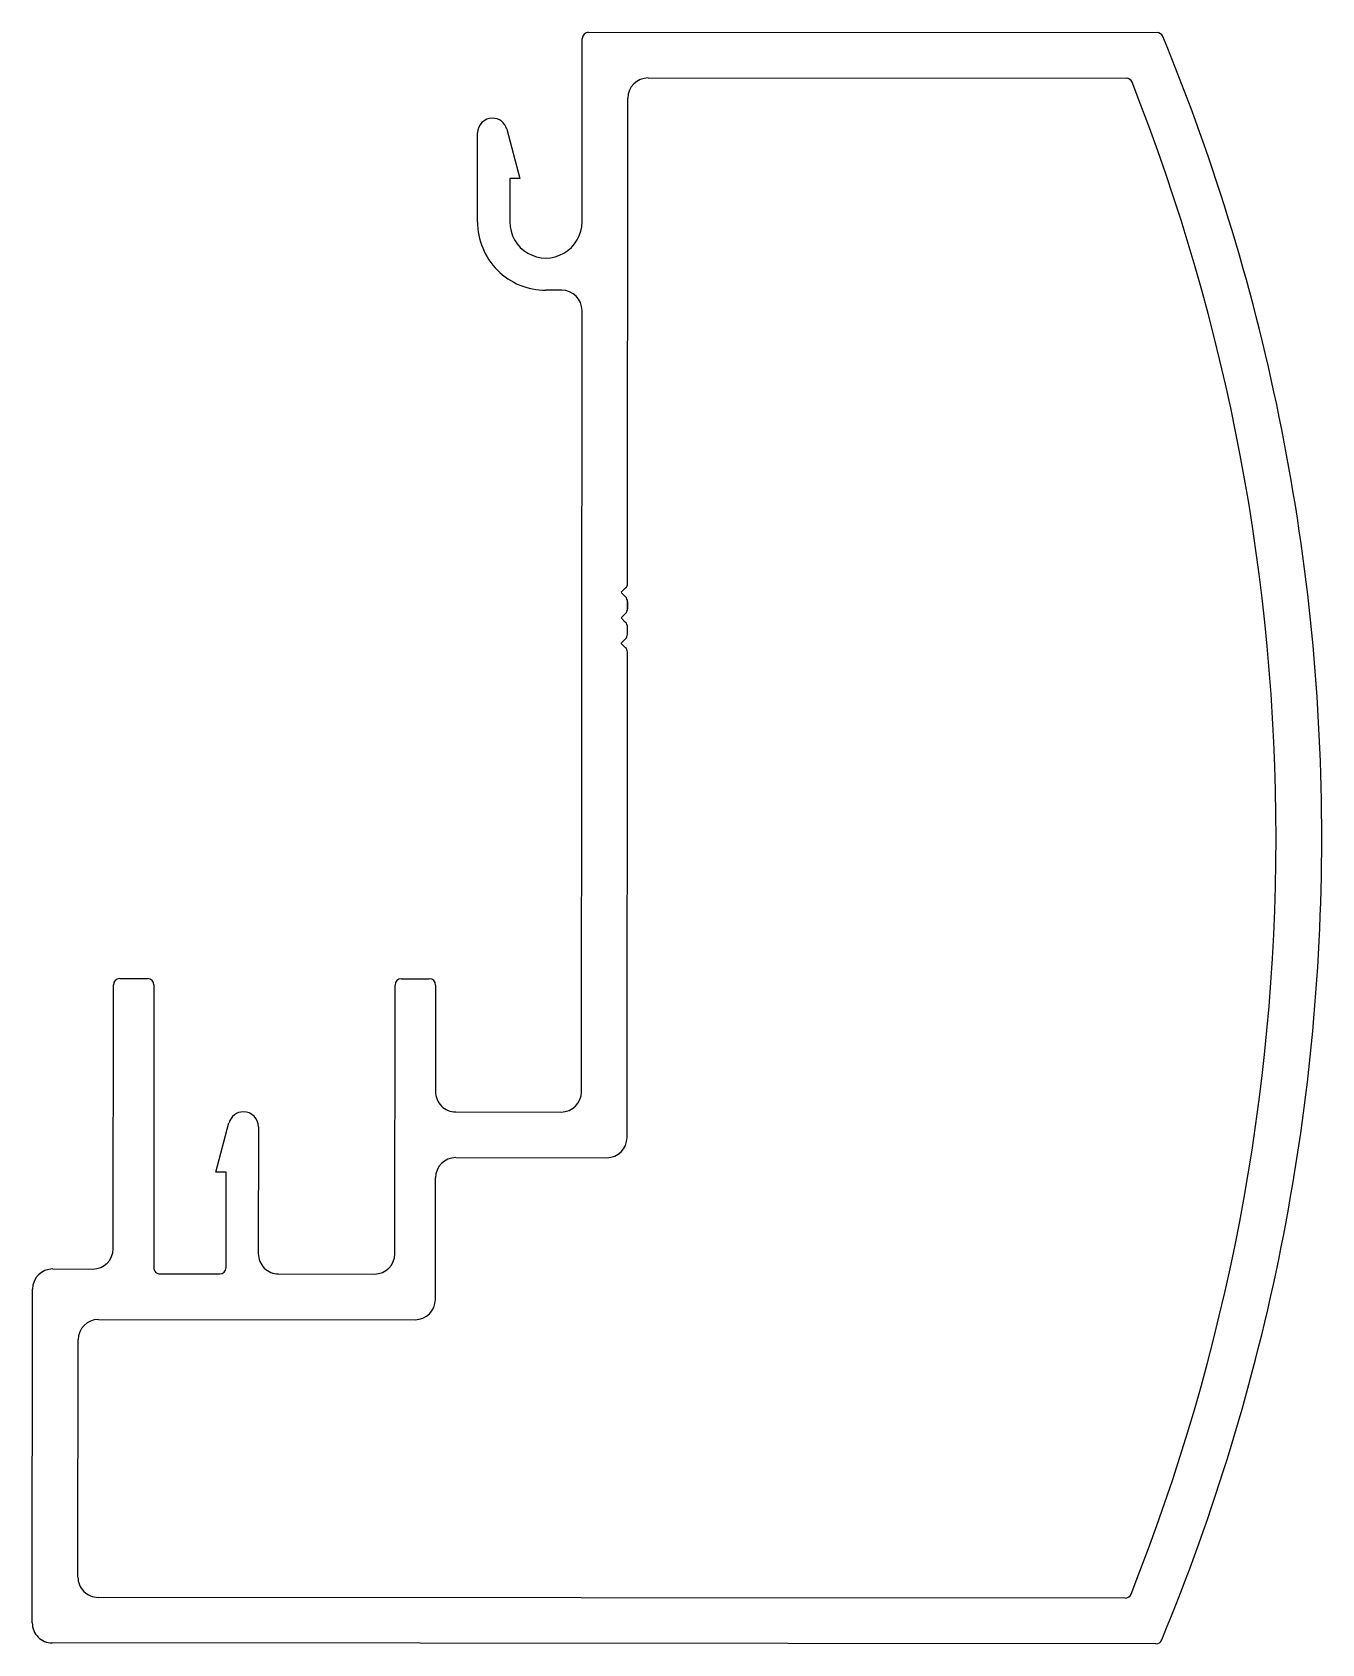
# Model space of a CAD drawing. Header units: inches. Extents: x -19.5 to 31.4, y 2.4 to 65.9.
import ezdxf

# ---------------------------------------------------------------- set-up
doc = ezdxf.new("R2010")
doc.units = ezdxf.units.IN
doc.header["$MEASUREMENT"] = 0
doc.layers.add('1', color=7, linetype='Continuous')
doc.layers.add('5', color=7, linetype='Continuous')

msp = doc.modelspace()

# ---------------------------------------------------------------- linework, layer by layer
at = {"layer": '1', "color": 7, "linetype": 'Continuous'}
for p, q in [((2.204, 58.444), (2.209, 65.669)), ((2.46, 65.919), (24.863, 65.903)), ((-1.916, 58.447), (-1.913, 61.948)), ((-0.765, 62.099), (-0.245, 60.151)), ((-0.645, 60.151), (-0.646, 58.446)), ((-0.245, 60.151), (-0.645, 60.151)), ((1.402, 55.75), (0.777, 55.75)), ((2.179, 24.159), (2.202, 54.949)), ((-16.017, 28.623), (-14.917, 28.622)), ((-4.917, 28.615), (-3.817, 28.614)), ((-16.275, 17.973), (-16.268, 28.373)), ((-14.668, 28.372), (-14.676, 17.232)), ((-5.175, 17.775), (-5.168, 28.365)), ((-3.568, 28.364), (-3.571, 24.164)), ((-12.233, 20.99), (-11.711, 22.932)), ((-2.771, 23.363), (1.379, 23.36)), ((-10.552, 22.779), (-10.555, 17.779)), ((-11.823, 20.99), (-12.233, 20.99)), ((-11.826, 17.23), (-11.823, 20.99)), ((-18.656, 17.175), (-17.076, 17.173)), ((-14.426, 16.981), (-12.076, 16.98)), ((-9.756, 16.978), (-5.976, 16.975)), ((-19.466, 3.223), (-19.456, 16.375)), ((24.817, 2.403), (-18.679, 2.435))]:
    msp.add_line(p, q, dxfattribs=at)
for centre, radius, start, end in [((2.459, 65.669), 0.25, 89.95841, 179.95841), ((24.863, 65.653), 0.25, 22.4623, 89.95841), ((-51.193, 34.208), 82.55, 359.95841, 22.4623), ((-1.329, 61.948), 0.584, 89.95841, 179.95841), ((-1.329, 61.948), 0.584, 14.95841, 89.95841), ((0.779, 58.445), 2.695, 179.95841, 269.95841), ((0.779, 58.445), 1.425, 179.95841, 359.95841), ((1.402, 54.95), 0.8, 359.95841, 89.95841), ((-51.193, 34.208), 82.55, 337.45453, 359.95841), ((-16.018, 28.373), 0.25, 89.95841, 179.95841), ((-14.918, 28.372), 0.25, 359.95841, 89.95841), ((-4.918, 28.365), 0.25, 89.95841, 179.95841), ((-3.818, 28.364), 0.25, 359.95841, 89.95841), ((-2.771, 24.163), 0.8, 179.95841, 269.95841), ((1.379, 24.16), 0.8, 269.95841, 359.95841), ((-11.141, 22.779), 0.59, 89.95841, 164.95841), ((-11.141, 22.779), 0.59, 359.95841, 89.95841), ((-17.075, 17.973), 0.8, 269.95841, 359.95841), ((-18.656, 16.375), 0.8, 89.95841, 179.95841), ((-14.426, 17.231), 0.25, 179.95841, 269.95841), ((-12.076, 17.23), 0.25, 269.95841, 359.95841), ((-9.755, 17.778), 0.8, 179.95841, 269.95841), ((-5.975, 17.775), 0.8, 269.95841, 359.95841), ((-18.678, 3.222), 0.787, 179.95841, 269.95841), ((24.817, 2.653), 0.25, 269.95841, 337.45453)]:
    msp.add_arc(centre, radius, start, end, dxfattribs=at)
at = {"layer": '5', "color": 7, "linetype": 'Continuous'}
for p, q in [((4.808, 64.118), (23.649, 64.104)), ((3.994, 44.192), (4.008, 63.318)), ((3.749, 43.844), (3.92, 44.015)), ((3.92, 43.661), (3.749, 43.833)), ((3.993, 43.192), (3.993, 43.485)), ((3.993, 43.485), (3.993, 43.192)), ((3.993, 43.192), (3.993, 43.485)), ((3.993, 43.485), (3.993, 43.192)), ((3.993, 43.192), (3.993, 43.485)), ((3.993, 43.192), (3.993, 43.192)), ((3.749, 42.844), (3.92, 43.015)), ((3.92, 42.661), (3.749, 42.833)), ((3.748, 41.844), (3.919, 42.015)), ((3.992, 42.192), (3.993, 42.485)), ((3.919, 41.661), (3.748, 41.833)), ((3.978, 22.358), (3.992, 41.485)), ((3.992, 41.485), (3.992, 41.485)), ((3.992, 41.485), (3.992, 41.485)), ((-2.773, 21.563), (3.177, 21.559)), ((-3.577, 15.974), (-3.573, 20.764)), ((-16.857, 15.183), (-4.377, 15.174)), ((-17.665, 5.034), (-17.658, 14.384)), ((2.165, 4.219), (-16.865, 4.233)), ((23.606, 4.204), (2.165, 4.219))]:
    msp.add_line(p, q, dxfattribs=at)
for centre, radius, start, end in [((4.808, 63.318), 0.8, 89.95841, 179.95841), ((23.649, 63.854), 0.25, 21.60893, 89.95841), ((-51.193, 34.208), 80.75, 338.3079, 21.60893), ((3.755, 43.838), 0.008, 134.95841, 224.95841), ((3.744, 44.192), 0.25, 314.95841, 359.95841), ((3.743, 43.485), 0.25, 359.95841, 44.95841), ((3.743, 43.192), 0.25, 314.95841, 359.95841), ((3.754, 42.838), 0.008, 134.95841, 224.95841), ((3.743, 42.485), 0.25, 359.95841, 44.95841), ((3.742, 42.192), 0.25, 314.95841, 359.95841), ((3.753, 41.838), 0.008, 134.95841, 224.95841), ((3.742, 41.485), 0.25, 359.95841, 44.95841), ((3.178, 22.359), 0.8, 269.95841, 359.95841), ((-2.773, 20.763), 0.8, 89.95841, 179.95841), ((-4.377, 15.974), 0.8, 269.95841, 359.95841), ((-16.858, 14.383), 0.8, 89.95841, 179.95841), ((-16.865, 5.033), 0.8, 179.95841, 269.95841), ((23.606, 4.454), 0.25, 269.95841, 338.3079)]:
    msp.add_arc(centre, radius, start, end, dxfattribs=at)

doc.saveas('drawing.dxf')
